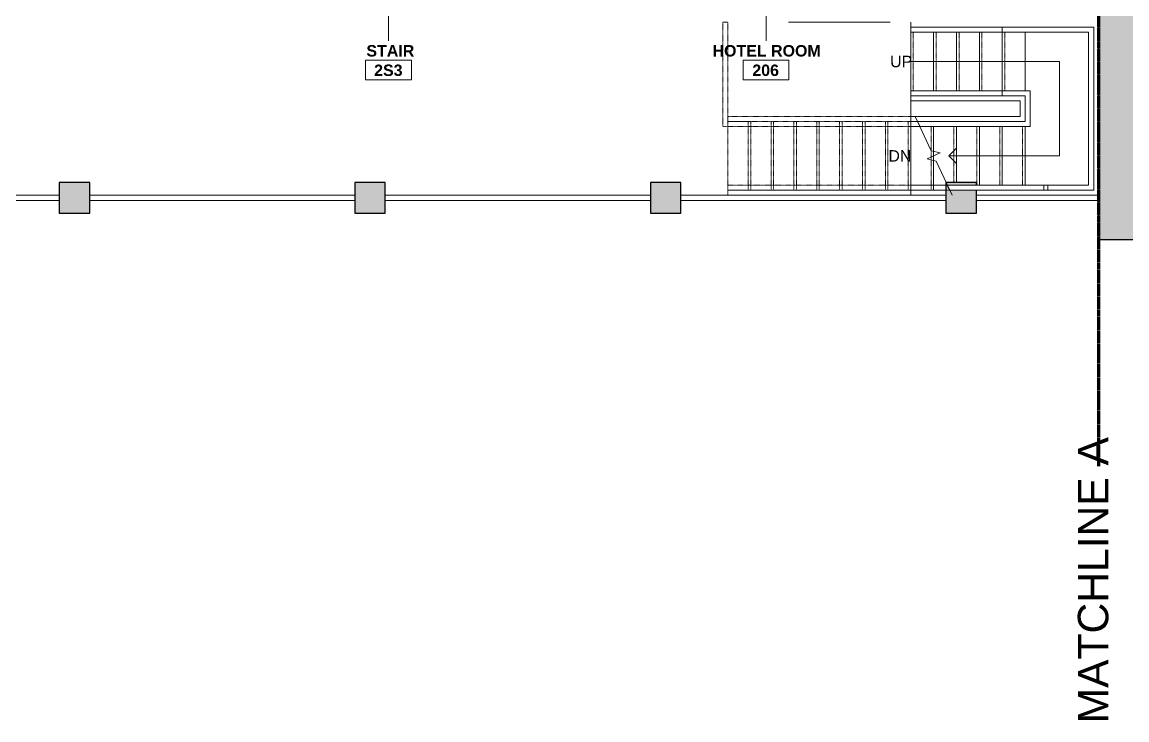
# Model space of a CAD drawing. Header units: inches. Extents: x -1176 to 1507, y -2563 to 978.
# Drawn here: x -422 to 12.8, y -190.2 to 84.5 of the extents above; entities that cross this region are included whole.
import ezdxf

# ---------------------------------------------------------------- set-up
doc = ezdxf.new("R2010")
doc.units = ezdxf.units.IN
doc.header["$MEASUREMENT"] = 0
doc.linetypes.add('Dash', pattern=[0.25, 0.125, -0.125])
doc.linetypes.add('Overhead 1_16_', pattern=[0.101562, 0.0625, -0.039062])
for name, color, linetype, lineweight in [('A-ANNO-MATC', 214, 'Dash', 140), ('A-AREA-IDEN', 2, 'Continuous', 9), ('A-COLS', 52, 'Continuous', 18), ('A-FLOR', 192, 'Continuous', 18), ('A-FLOR-HRAL', 11, 'Continuous', 18), ('A-WALL', 113, 'Continuous', 18), ('A-WALL-PATT', 111, 'Continuous', 18), ('G-ANNO-TEXT', 231, 'Continuous', 9), ('S-STRS', 31, 'Continuous', 18), ('S-STRS-ANNO', 31, 'Continuous', 9), ('S-STRS-IDEN', 31, 'Continuous', 9), ('S-STRS-MBND', 31, 'Continuous', 18)]:
    doc.layers.add(name, color=color, linetype=linetype, lineweight=lineweight)
doc.styles.add('Swis721 Lt BT', font='swissl.ttf', dxfattribs={"height": 4.5})
doc.styles.add('Swis721 Lt BT_1', font='swissl.ttf', dxfattribs={"height": 12})
doc.styles.add('Swis721 Lt BT_B', font='', dxfattribs={"height": 4.5})
doc.styles.get('Swis721 Lt BT_B').set_extended_font_data('Swis721 Lt BT', bold=True)

# ---------------------------------------------------------------- blocks, each defined once
blk = doc.blocks.new('Top Rail Type - Top Rail_Internal_-6920474-2nd Floor Power _ Signal')
at = {"layer": 'A-FLOR-HRAL', "lineweight": 9}
for p, q in [((-511.65, 16.3), (-407.34, 16.3)), ((-407.34, 14.3), (-511.65, 14.3)), ((-395.34, 16.3), (-291.02, 16.3)), ((-291.02, 14.3), (-395.34, 14.3)), ((-279.02, 16.3), (-174.7, 16.3)), ((-174.7, 14.3), (-279.02, 14.3)), ((-162.7, 16.3), (-58.38, 16.3)), ((-58.38, 14.3), (-162.7, 14.3)), ((-46.38, 16.3), (1.72, 16.3)), ((1.72, 14.3), (-46.38, 14.3))]:
    blk.add_line(p, q, dxfattribs=at)
blk = doc.blocks.new('Top Rail Type - Top Rail_Internal_-V11-2nd Floor Power _ Signal')
at = {"layer": 'A-FLOR-HRAL', "lineweight": 9}
for p, q in [((-407.34, 16.3), (-511.65, 16.3)), ((-407.34, 14.3), (-511.65, 14.3)), ((-291.02, 16.3), (-395.34, 16.3)), ((-291.02, 14.3), (-395.34, 14.3)), ((-174.7, 16.3), (-279.02, 16.3)), ((-174.7, 14.3), (-279.02, 14.3)), ((-58.38, 16.3), (-162.7, 16.3)), ((-58.38, 14.3), (-162.7, 14.3)), ((1.72, 16.3), (-46.38, 16.3)), ((1.72, 14.3), (-46.38, 14.3))]:
    blk.add_line(p, q, dxfattribs=at)
blk = doc.blocks.new('Top Rail Type - Top Rail_Internal_-7092827-2nd Floor Power _ Signal')
at = {"layer": 'A-FLOR-HRAL', "lineweight": 9}
for p, q in [((-72.22, 43.32), (-72.22, 45.32)), ((-72.22, 45.32), (-69.51, 45.32)), ((-68.58, 43.32), (-72.22, 43.32))]:
    blk.add_line(p, q, dxfattribs=at)
blk = doc.blocks.new('Top Rail Type - Top Rail_Internal_-V73-2nd Floor Power _ Signal')
at = {"layer": 'A-FLOR-HRAL', "lineweight": 9}
for p, q in [((-72.22, 43.32), (-72.22, 45.32)), ((-69.51, 45.32), (-72.22, 45.32)), ((-68.58, 43.32), (-72.22, 43.32))]:
    blk.add_line(p, q, dxfattribs=at)
blk = doc.blocks.new('Top Rail Type - Top Rail_Internal_-7092845-2nd Floor Power _ Signal')
at = {"layer": 'A-FLOR-HRAL', "lineweight": 9}
for p, q in [((-72.22, 18.32), (-72.22, 20.32)), ((-72.22, 20.32), (-63.22, 20.32)), ((-63.22, 18.32), (-72.22, 18.32)), ((-63.22, 20.32), (-58.38, 20.32)), ((-63.22, 20.32), (-63.22, 18.32)), ((-58.38, 18.32), (-63.22, 18.32))]:
    blk.add_line(p, q, dxfattribs=at)
blk = doc.blocks.new('Top Rail Type - Top Rail_Internal_-V74-2nd Floor Power _ Signal')
at = {"layer": 'A-FLOR-HRAL', "lineweight": 9}
for p, q in [((-72.22, 18.32), (-72.22, 20.32)), ((-63.22, 20.32), (-72.22, 20.32)), ((-63.22, 18.32), (-72.22, 18.32)), ((-58.38, 20.32), (-63.22, 20.32)), ((-58.38, 18.32), (-63.22, 18.32))]:
    blk.add_line(p, q, dxfattribs=at)
blk = doc.blocks.new('Top Rail Type - Top Rail_Internal_-7093530-2nd Floor Power _ Signal')
at = {"layer": 'A-FLOR-HRAL', "lineweight": 9}
for p, q in [((-72.22, 55.47), (-72.22, 57.47)), ((-72.22, 57.47), (-36.22, 57.47)), ((-36.22, 55.47), (-36.22, 57.47)), ((-36.22, 57.47), (-25.22, 57.47)), ((-25.22, 57.47), (-25.22, 48.32)), ((-36.22, 55.47), (-72.22, 55.47)), ((-27.22, 55.47), (-36.22, 55.47)), ((-27.22, 48.32), (-27.22, 55.47))]:
    blk.add_line(p, q, dxfattribs=at)
blk = doc.blocks.new('Top Rail Type - Top Rail_Internal_-V75-2nd Floor Power _ Signal')
at = {"layer": 'A-FLOR-HRAL', "linetype": 'Overhead 1_16_', "lineweight": 9}
for p, q in [((-146.22, 84.47), (-144.22, 84.47)), ((-146.22, 43.32), (-146.22, 84.47)), ((-144.22, 45.32), (-144.22, 84.47)), ((-135.22, 45.32), (-144.22, 45.32)), ((-69.51, 45.32), (-135.22, 45.32)), ((-135.22, 43.32), (-146.22, 43.32)), ((-68.58, 43.32), (-135.22, 43.32))]:
    blk.add_line(p, q, dxfattribs=at)
at = {"layer": 'A-FLOR-HRAL', "lineweight": 9}
for p, q in [((-72.22, 57.47), (-72.22, 55.47)), ((-72.22, 57.47), (-36.22, 57.47)), ((-36.22, 57.47), (-25.22, 57.47)), ((-25.22, 57.47), (-25.22, 48.32)), ((-72.22, 55.47), (-36.22, 55.47)), ((-36.22, 55.47), (-27.22, 55.47)), ((-27.22, 55.47), (-27.22, 48.32)), ((-27.22, 48.32), (-27.22, 45.32)), ((-25.22, 48.32), (-25.22, 43.32)), ((-69.51, 45.32), (-68.58, 43.32)), ((-30.22, 45.32), (-69.51, 45.32)), ((-27.22, 45.32), (-30.22, 45.32)), ((-30.22, 43.32), (-68.58, 43.32)), ((-25.22, 43.32), (-30.22, 43.32))]:
    blk.add_line(p, q, dxfattribs=at)
blk = doc.blocks.new('Top Rail Type - Top Rail_Internal_-7093548-2nd Floor Power _ Signal')
at = {"layer": 'A-FLOR-HRAL', "lineweight": 9}
for p, q in [((-72.22, 80.47), (-72.22, 82.47)), ((-72.22, 82.47), (-36.22, 82.47)), ((-36.22, 80.47), (-72.22, 80.47)), ((-36.22, 80.47), (-36.22, 82.47)), ((-36.22, 82.47), (-27.22, 82.47)), ((-27.22, 80.47), (-36.22, 80.47)), ((-27.22, 82.47), (-0.22, 82.47)), ((-2.22, 80.47), (-27.22, 80.47)), ((-2.22, 20.32), (-2.22, 80.47)), ((-0.22, 82.47), (-0.22, 18.32)), ((-19.86, 18.32), (-19.86, 20.32)), ((-19.86, 20.32), (-18.22, 20.32)), ((-18.22, 18.32), (-19.86, 18.32)), ((-18.22, 20.32), (-2.22, 20.32)), ((-18.22, 20.32), (-18.22, 18.32)), ((-0.22, 18.32), (-18.22, 18.32))]:
    blk.add_line(p, q, dxfattribs=at)
blk = doc.blocks.new('Top Rail Type - Top Rail_Internal_-V76-2nd Floor Power _ Signal')
at = {"layer": 'A-FLOR-HRAL', "lineweight": 9}
for p, q in [((-72.22, 82.47), (-72.22, 80.47)), ((-72.22, 82.47), (-36.22, 82.47)), ((-72.22, 80.47), (-36.22, 80.47)), ((-36.22, 82.47), (-0.22, 82.47)), ((-36.22, 80.47), (-2.22, 80.47)), ((-2.22, 80.47), (-2.22, 20.32)), ((-0.22, 82.47), (-0.22, 18.32)), ((-57.86, 20.32), (-56.92, 18.32)), ((-18.22, 20.32), (-57.86, 20.32)), ((-18.22, 18.32), (-56.92, 18.32)), ((-2.22, 20.32), (-18.22, 20.32)), ((-0.22, 18.32), (-18.22, 18.32))]:
    blk.add_line(p, q, dxfattribs=at)
at = {"layer": 'A-FLOR-HRAL', "linetype": 'Overhead 1_16_', "lineweight": 9}
for p, q in [((-144.22, 18.32), (-144.22, 20.32)), ((-135.22, 20.32), (-144.22, 20.32)), ((-135.22, 18.32), (-144.22, 18.32)), ((-57.86, 20.32), (-135.22, 20.32)), ((-56.92, 18.32), (-135.22, 18.32))]:
    blk.add_line(p, q, dxfattribs=at)
blk = doc.blocks.new('Room Tag - Room Name and Number-3379422-2nd Floor Power _ Signal')
at = {"layer": 'A-AREA-IDEN'}
for p, q in [((-0.1881, -0.1636), (-0.1881, -0.0018)), ((-0.1881, -0.0018), (0.1869, -0.0018)), ((0.1869, -0.0018), (-0.1881, -0.0018)), ((-0.1881, -0.0018), (-0.1881, -0.1636)), ((0.1869, -0.0018), (0.1869, -0.1636)), ((0.1869, -0.1636), (0.1869, -0.0018)), ((0.1869, -0.1636), (-0.1881, -0.1636)), ((-0.1881, -0.1636), (0.1869, -0.1636))]:
    blk.add_line(p, q, dxfattribs=at)

msp = doc.modelspace()

# ---------------------------------------------------------------- hatches: boundary and pattern name
at = {"layer": 'A-COLS'}
for points in [[(-407.34, 9.32), (-395.34, 9.32), (-395.34, 21.32), (-407.34, 21.32)], [(-291.02, 9.32), (-279.02, 9.32), (-279.02, 21.32), (-291.02, 21.32)], [(-174.7, 9.32), (-162.7, 9.32), (-162.7, 21.32), (-174.7, 21.32)], [(-57.86, 9.32), (-46.38, 9.32), (-46.38, 18.32), (-56.92, 18.32), (-57.86, 20.32), (-46.38, 20.32), (-46.38, 21.32), (-58.38, 21.32), (-58.38, 9.32)]]:
    msp.add_hatch(color=250, dxfattribs=at).paths.add_polyline_path(points, flags=0)
at = {"layer": 'A-WALL-PATT', "lineweight": 9}
h = msp.add_hatch(color=7, dxfattribs=at)
h.paths.add_polyline_path([(1.72, -1.17), (18.22, -1.17), (18.22, 501.68), (1.72, 501.68), (1.72, 52.71)], flags=0)
h.paths.add_polyline_path([(18.22, 535.68), (18.22, 814.52), (1.72, 814.52), (1.72, 535.68)], flags=0)

# ---------------------------------------------------------------- linework, layer by layer
at = {"layer": 'A-ANNO-MATC'}
msp.add_line((1.72, 857.52), (1.72, -90.48), dxfattribs=at)
at = {"layer": 'A-AREA-IDEN'}
for p, q in [((-277.75, 113.38), (-277.75, 77.04)), ((-129.13, 114.41), (-129.13, 77.04))]:
    msp.add_line(p, q, dxfattribs=at)
at = {"layer": 'A-COLS', "color": 8, "lineweight": 30}
for p, q in [((-395.34, 21.32), (-407.34, 21.32)), ((-407.34, 21.32), (-407.34, 9.32)), ((-395.34, 9.32), (-395.34, 21.32)), ((-279.02, 21.32), (-291.02, 21.32)), ((-291.02, 21.32), (-291.02, 9.32)), ((-279.02, 9.32), (-279.02, 21.32)), ((-162.7, 21.32), (-174.7, 21.32)), ((-174.7, 21.32), (-174.7, 9.32)), ((-162.7, 9.32), (-162.7, 21.32)), ((-46.38, 21.32), (-58.38, 21.32)), ((-58.38, 21.32), (-58.38, 9.32)), ((-46.38, 20.32), (-46.38, 21.32)), ((-46.38, 9.32), (-46.38, 18.32)), ((-407.34, 9.32), (-395.34, 9.32)), ((-291.02, 9.32), (-279.02, 9.32)), ((-174.7, 9.32), (-162.7, 9.32)), ((-58.38, 9.32), (-46.38, 9.32))]:
    msp.add_line(p, q, dxfattribs=at)
at = {"layer": 'A-FLOR'}
for p, q in [((-80.38, 84.47), (-120.38, 84.47)), ((-72.22, 47.32), (-72.22, 53.47)), ((-72.22, 20.32), (-72.22, 43.32)), ((-58.38, 16.32), (-69.51, 16.32))]:
    msp.add_line(p, q, dxfattribs=at)
at = {"layer": 'A-WALL', "color": 8, "lineweight": 30}
for p, q in [((1.72, 84.47), (1.72, -1.17)), ((1.72, -1.17), (118.22, -1.17))]:
    msp.add_line(p, q, dxfattribs=at)
at = {"layer": 'S-STRS', "lineweight": 9}
for p, q in [((-72.22, 84.47), (-72.22, 82.47)), ((-72.22, 80.47), (-72.22, 57.47)), ((-63.22, 80.47), (-63.22, 57.47)), ((-54.22, 80.47), (-54.22, 57.47)), ((-45.22, 80.47), (-45.22, 57.47)), ((-36.22, 80.47), (-36.22, 57.47)), ((-27.22, 80.47), (-27.22, 57.47)), ((-72.22, 55.47), (-72.22, 53.47)), ((-72.22, 53.47), (-29.22, 53.47)), ((-29.22, 53.47), (-29.22, 47.32)), ((-72.22, 47.32), (-72.22, 45.32)), ((-70.45, 47.32), (-72.22, 47.32)), ((-29.22, 47.32), (-70.45, 47.32)), ((-63.22, 33.63), (-63.22, 43.32)), ((-54.22, 21.32), (-54.22, 43.32)), ((-45.22, 20.32), (-45.22, 43.32)), ((-36.22, 20.32), (-36.22, 43.32)), ((-27.22, 20.32), (-27.22, 43.32)), ((-63.22, 31.82), (-63.22, 33.63)), ((-63.22, 30.02), (-63.22, 31.82)), ((-63.22, 20.32), (-63.22, 30.02)), ((-72.22, 18.32), (-72.22, 16.32)), ((-69.51, 16.32), (-72.22, 16.32)), ((-19.4, 16.32), (-46.38, 16.32)), ((-19.4, 16.32), (1.72, 16.32))]:
    msp.add_line(p, q, dxfattribs=at)
at = {"layer": 'S-STRS', "linetype": 'Overhead 1_16_', "lineweight": 9}
for p, q in [((-71.22, 80.47), (-71.22, 57.47)), ((-62.22, 80.47), (-62.22, 57.47)), ((-53.22, 80.47), (-53.22, 57.47)), ((-44.22, 80.47), (-44.22, 57.47)), ((-35.22, 80.47), (-35.22, 57.47)), ((-64.22, 33.97), (-64.22, 43.32)), ((-55.22, 21.32), (-55.22, 43.32)), ((-46.22, 20.32), (-46.22, 43.32)), ((-37.22, 20.32), (-37.22, 43.32)), ((-28.22, 20.32), (-28.22, 43.32)), ((-64.22, 31.36), (-64.22, 33.97)), ((-64.22, 30.26), (-64.22, 31.36)), ((-64.22, 20.32), (-64.22, 30.26))]:
    msp.add_line(p, q, dxfattribs=at)
at = {"layer": 'S-STRS-ANNO'}
for p, q in [((-72.22, 68.97), (-63.22, 68.97)), ((-63.22, 68.97), (-54.22, 68.97)), ((-54.22, 68.97), (-45.22, 68.97)), ((-45.22, 68.97), (-36.22, 68.97)), ((-36.22, 68.97), (-27.22, 68.97)), ((-27.22, 68.97), (-13.72, 68.97)), ((-13.72, 68.97), (-13.72, 31.82)), ((-57.22, 31.82), (-54.22, 34.82)), ((-54.22, 31.82), (-57.22, 31.82)), ((-57.22, 31.82), (-54.22, 28.82)), ((-45.22, 31.82), (-54.22, 31.82)), ((-36.22, 31.82), (-45.22, 31.82)), ((-27.22, 31.82), (-36.22, 31.82)), ((-13.72, 31.82), (-27.22, 31.82))]:
    msp.add_line(p, q, dxfattribs=at)
at = {"layer": 'S-STRS-MBND', "linetype": 'Overhead 1_16_', "lineweight": 9}
for p, q in [((-144.22, 47.32), (-144.22, 45.32)), ((-70.45, 47.32), (-144.22, 47.32)), ((-69.51, 45.32), (-144.22, 45.32)), ((-144.22, 18.32), (-144.22, 45.32)), ((-136.22, 18.32), (-136.22, 45.32)), ((-135.22, 18.32), (-135.22, 45.32)), ((-127.22, 18.32), (-127.22, 45.32)), ((-126.22, 18.32), (-126.22, 45.32)), ((-118.22, 18.32), (-118.22, 45.32)), ((-117.22, 18.32), (-117.22, 45.32)), ((-109.22, 18.32), (-109.22, 45.32)), ((-108.22, 18.32), (-108.22, 45.32)), ((-100.22, 18.32), (-100.22, 45.32)), ((-99.22, 18.32), (-99.22, 45.32)), ((-91.22, 18.32), (-91.22, 45.32)), ((-90.22, 18.32), (-90.22, 45.32)), ((-82.22, 18.32), (-82.22, 45.32)), ((-81.22, 18.32), (-81.22, 45.32)), ((-73.22, 18.32), (-73.22, 45.32)), ((-72.22, 18.32), (-72.22, 45.32)), ((-64.22, 31.36), (-64.22, 33.97)), ((-63.22, 31.82), (-63.22, 33.63)), ((-64.22, 18.32), (-64.22, 30.26)), ((-63.22, 18.32), (-63.22, 30.02)), ((-144.22, 18.32), (-144.22, 16.32)), ((-58.38, 18.32), (-144.22, 18.32)), ((-58.38, 16.32), (-144.22, 16.32))]:
    msp.add_line(p, q, dxfattribs=at)
at = {"layer": 'S-STRS-MBND', "lineweight": 9}
for p, q in [((-70.45, 47.32), (-64.17, 33.86)), ((-60.67, 33.01), (-65.77, 30.64)), ((-65.77, 30.64), (-62.27, 29.78)), ((-64.17, 33.86), (-60.67, 33.01)), ((-62.27, 29.78), (-55.99, 16.32))]:
    msp.add_line(p, q, dxfattribs=at)

# ---------------------------------------------------------------- block references
at = {"layer": 'A-AREA-IDEN', "xscale": 47.99999999999997, "yscale": 47.99999999999997, "zscale": 47.99999999999997}
for p in [(-277.73, 69.56), (-129.14, 69.56)]:
    msp.add_blockref('Room Tag - Room Name and Number-3379422-2nd Floor Power _ Signal', p, dxfattribs=at)
at = {"layer": 'A-FLOR-HRAL', "lineweight": 9}
for name in ['Top Rail Type - Top Rail_Internal_-V75-2nd Floor Power _ Signal', 'Top Rail Type - Top Rail_Internal_-V76-2nd Floor Power _ Signal', 'Top Rail Type - Top Rail_Internal_-7093548-2nd Floor Power _ Signal', 'Top Rail Type - Top Rail_Internal_-7093530-2nd Floor Power _ Signal', 'Top Rail Type - Top Rail_Internal_-7092827-2nd Floor Power _ Signal', 'Top Rail Type - Top Rail_Internal_-V73-2nd Floor Power _ Signal', 'Top Rail Type - Top Rail_Internal_-7092845-2nd Floor Power _ Signal', 'Top Rail Type - Top Rail_Internal_-V74-2nd Floor Power _ Signal', 'Top Rail Type - Top Rail_Internal_-6920474-2nd Floor Power _ Signal', 'Top Rail Type - Top Rail_Internal_-V11-2nd Floor Power _ Signal']:
    msp.add_blockref(name, (0, 0), dxfattribs=at)

# ---------------------------------------------------------------- texts
at = {"layer": 'A-AREA-IDEN', "char_height": 4.5, "attachment_point": 1, "style": 'Swis721 Lt BT_B'}
for s, insert, width in [('STAIR', (-286.47, 75.42), 21.0585), ('HOTEL ROOM', (-150.26, 75.42), 51.0555), ('2S3', (-283.43, 67.76), 13.332), ('206', (-134.59, 67.76), 12.726)]:
    msp.add_mtext(s, dxfattribs=dict(at, insert=insert, width=width))
at = {"layer": 'G-ANNO-TEXT', "color": 7, "insert": (-6.47, -191.57), "char_height": 12, "width": 127.1085, "attachment_point": 1, "rotation": 90, "style": 'Swis721 Lt BT_1'}
msp.add_mtext('MATCHLINE A', dxfattribs=at)
at = {"layer": 'S-STRS-IDEN', "char_height": 4.5, "attachment_point": 1, "line_spacing_factor": 1.005062, "style": 'Swis721 Lt BT'}
for s, insert, width in [('UP', (-80.36, 71.21), 9.7692), ('DN', (-81.04, 34.06), 10.5833)]:
    msp.add_mtext(s, dxfattribs=dict(at, insert=insert, width=width))

doc.saveas('drawing.dxf')
